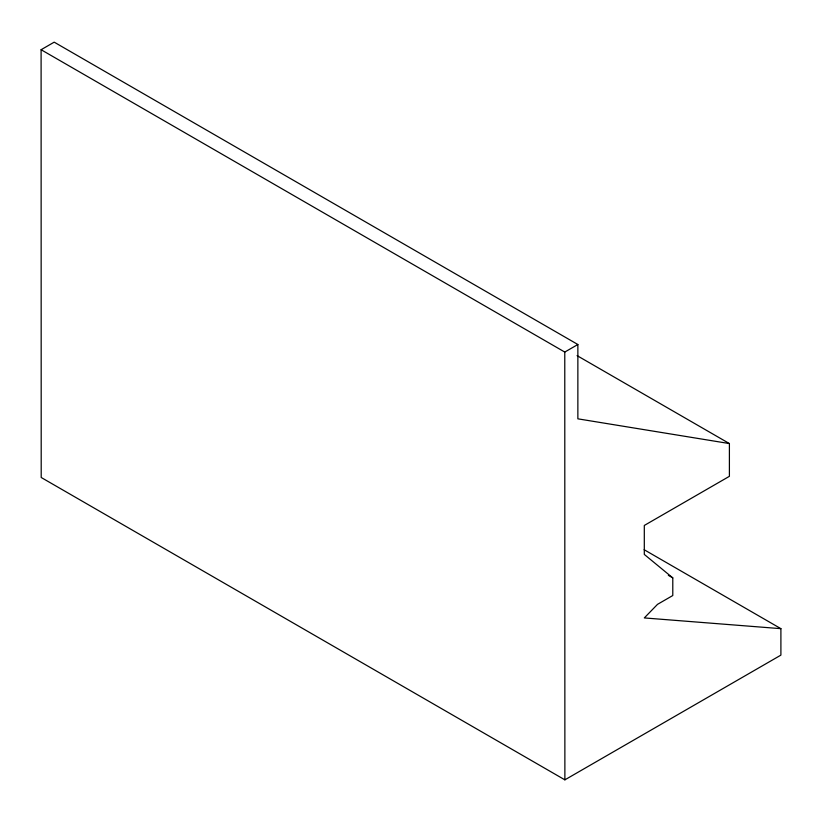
<?xml version="1.0" encoding="UTF-8"?>
<svg xmlns="http://www.w3.org/2000/svg" width="822" height="822" viewBox="0 0 822 822"><rect width="100%" height="100%" fill="white"/><g stroke="black" fill="none" stroke-linecap="round" stroke-linejoin="round"><path stroke-width="1.23" d="M41.1 49.721L54.19 42.158L577.866 344.51L577.866 418.83L729.402 443.572L729.402 476.318L644.304 525.453L644.304 554.429L672.786 577.887L672.786 595.529L657.518 604.345L644.304 617.928L780.9 628.666L780.9 655.124L564.878 779.842L41.203 477.49L41.1 49.721L564.776 352.063L564.878 779.842M564.776 352.063L577.866 344.51M577.075 355.628L729.402 443.572M644.14 549.713L780.9 628.666M668.337 575.318L672.786 577.887"/></g></svg>
